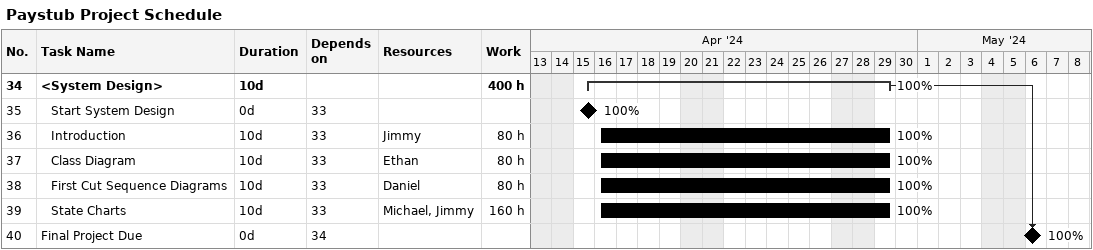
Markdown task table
Paystub Project Schedule

| ID | Level | Task | Duration | Start | Finish | Predecessors | Resources | % complete | Work (h) |
|---|---|---|---|---|---|---|---|---|---|
| 34 | 1 | **<System Design>** | 10d | 2024-04-15 | 2024-04-29 |  |  | 100 | 400 |
| 35 | 2 | Start System Design | 0d | 2024-04-15 | 2024-04-15 | 33 |  | 100 |  |
| 36 | 2 | Introduction | 10d | 2024-04-16 | 2024-04-29 | 33 | Jimmy | 100 | 80 |
| 37 | 2 | Class Diagram | 10d | 2024-04-16 | 2024-04-29 | 33 | Ethan | 100 | 80 |
| 38 | 2 | First Cut Sequence Diagrams | 10d | 2024-04-16 | 2024-04-29 | 33 | Daniel | 100 | 80 |
| 39 | 2 | State Charts | 10d | 2024-04-16 | 2024-04-29 | 33 | Michael, Jimmy | 100 | 160 |
| 40 | 1 | Final Project Due | 0d | 2024-05-06 | 2024-05-06 | 34 |  | 100 |  |
